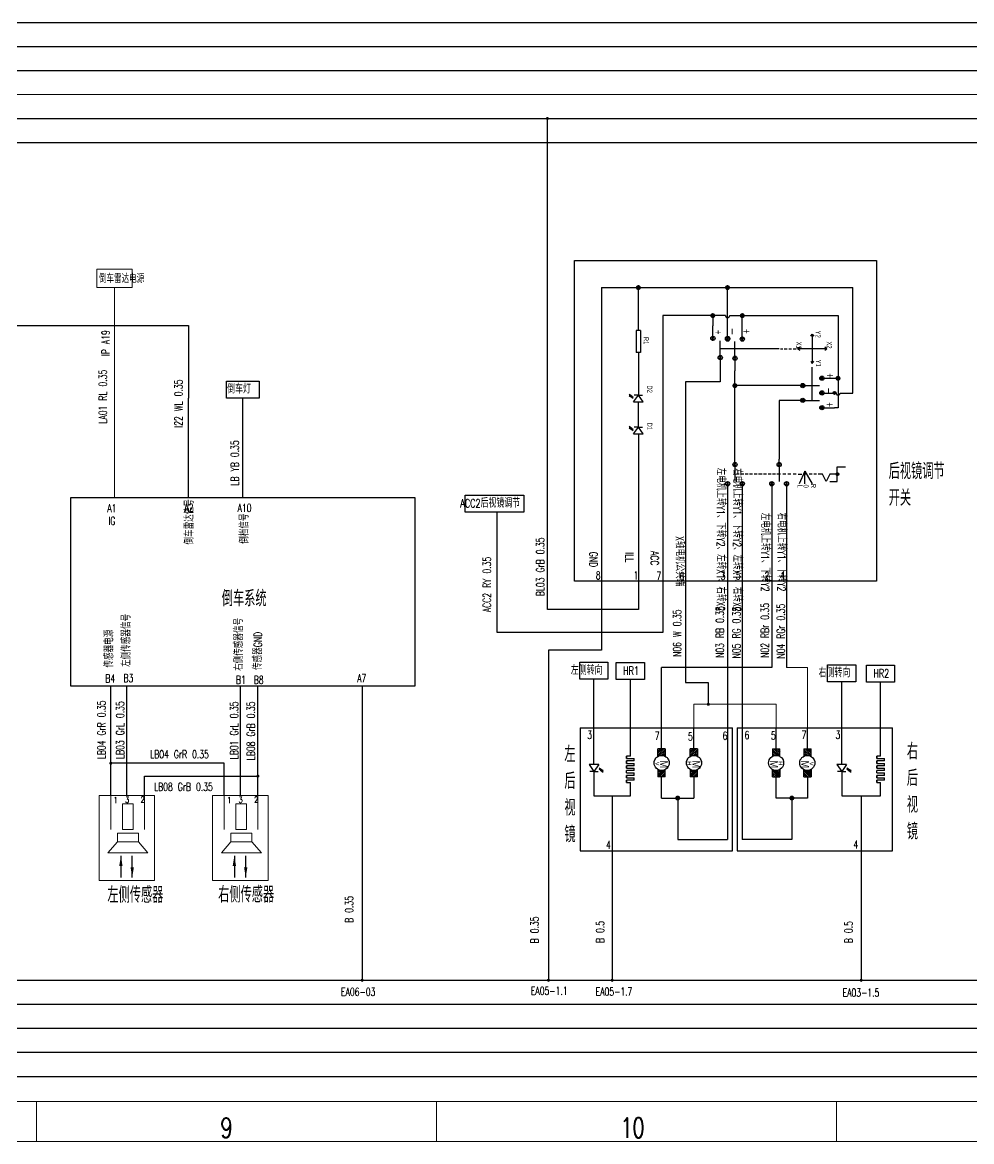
# Model space of a CAD drawing. Header units: millimetres. Extents: x 944 to 3046, y -306 to 288.
# Drawn here: x 1741.1 to 1978.4, y -305.6 to -26 of the extents above; entities that cross this region are included whole.
import ezdxf

# ---------------------------------------------------------------- set-up
doc = ezdxf.new("R2010")
doc.units = ezdxf.units.MM
doc.linetypes.add('DASHED', pattern=[19.05, 12.7, -6.35])
doc.linetypes.add('DASHEDX2', pattern=[38.1, 25.4, -12.7])
for name, color, linetype, lineweight in [('0Filament', 7, 'Continuous', 20), ('IG电', 30, 'Continuous', 20), ('细实线', 7, 'Continuous', 15)]:
    doc.layers.add(name, color=color, linetype=linetype, lineweight=lineweight)
for name, color, linetype in [('310V高压电源', 221, 'Continuous'), ('3DASHED', 3, 'DASHED'), ('ACC电源', 20, 'Continuous'), ('低速CAN低', 21, 'Continuous'), ('地线', 2, 'Continuous'), ('文字层', 7, 'Continuous'), ('电器件', 4, 'Continuous'), ('电池电', 10, 'Continuous')]:
    doc.layers.add(name, color=color, linetype=linetype)
doc.layers.add('低速CAN高', color=7, linetype='Continuous', true_color=0x9c6471)
doc.layers.add('背光电源', color=5, linetype='Continuous', plot=False)
doc.layers.add('高速CAN高', color=23, linetype='Continuous', plot=False)
doc.layers.add('高速CAN低', color=7, linetype='Continuous', true_color=0xffa500, plot=False)
doc.styles.add('HZ', font='txt.shx', dxfattribs={"width": 0.7, "height": 2})
doc.styles.add('HZ-3.0', font='txt.shx', dxfattribs={"width": 0.7, "height": 3.5, "bigfont": 'hztxt.shx'})
doc.styles.add('hztxt', font='txt.shx', dxfattribs={"width": 0.7, "bigfont": 'hztxt.shx'})
doc.styles.get("Standard").update_dxf_attribs({"font": 'arial.ttf'})
doc.dimstyles.new('ISO-25', dxfattribs={"dimtxt": 2.5, "dimasz": 2.5, "dimexe": 1.25, "dimexo": 0.625, "dimtad": 1, "dimtxsty": 'Standard', "dimcen": 2.5, "dimadec": 0, "dimazin": 0, "dimtfac": 1, "dimtmove": 0, "dimatfit": 3, "dimfxl": 1, "dimarcsym": 0})

# ---------------------------------------------------------------- blocks, each defined once
blk = doc.blocks.new('二极管')
at = {"layer": '电器件', "color": 140}
for p, q in [((1033.7, 2002.3), (1033.7, 1985.7)), ((1033.7, 2002.3), (1045.5, 1994)), ((1045.5, 1994), (1045.5, 2001.2)), ((1033.7, 1985.7), (1045.5, 1994)), ((1045.5, 1994), (1045.5, 1986.8))]:
    blk.add_line(p, q, dxfattribs=at)
blk = doc.blocks.new('发光二极管')
at = {"layer": '电器件', "color": 140}
for p, q in [((965.3, 1968.4), (970, 1975.6)), ((969.5, 1970.8), (967.9, 1968.4)), ((970, 1975.6), (969.2, 1975)), ((969.5, 1970.8), (972.7, 1975.6)), ((970, 1975.6), (969.9, 1974.6)), ((972.7, 1975.6), (971.8, 1975)), ((972.7, 1975.6), (972.5, 1974.6))]:
    blk.add_line(p, q, dxfattribs=at)
blk.add_blockref('二极管', (-74, -34.5), dxfattribs=at)

msp = doc.modelspace()

# ---------------------------------------------------------------- hatches: boundary and pattern name
at = {"layer": '0Filament', "ltscale": 0.1}
for points in [[(1871.92, -49.99, 1), (1872.71, -49.99, 1)], [(1912.15, -196.35, 1), (1912.95, -196.35, 1)], [(1762.8, -211.08, 1), (1763.59, -211.08, 1)], [(1799.57, -214.29, 1), (1800.37, -214.29, 1)], [(1825.62, -265.31, 1), (1826.42, -265.31, 1)], [(1872.18, -265.31, 1), (1872.98, -265.31, 1)], [(1888.11, -265.31, 1), (1888.91, -265.31, 1)], [(1950.35, -265.31, 1), (1951.15, -265.31, 1)]]:
    msp.add_hatch(color=0, dxfattribs=at).paths.add_polyline_path(points)

# ---------------------------------------------------------------- linework, layer by layer
for p, q in [((1696.4, -101.73), (1782.63, -101.73)), ((1782.63, -101.73), (1782.63, -119.87)), ((1782.63, -144.72), (1782.63, -119.87)), ((1796.19, -144.72), (1796.19, -119.87)), ((1883.96, -202.26), (1883.96, -190.12)), ((1763.2, -219.12), (1763.2, -191.8)), ((1767.22, -219.12), (1767.22, -191.8)), ((1795.58, -219.12), (1795.58, -191.8)), ((1799.97, -219.12), (1799.97, -191.8)), ((1893.06, -202.26), (1893.06, -190.2)), ((1906.83, -190.9), (1912.55, -190.9)), ((1912.55, -190.9), (1912.55, -196.35)), ((1945.89, -202.26), (1945.89, -190.75)), ((1955.61, -202.26), (1955.61, -190.85)), ((1791.49, -211.08), (1763.2, -211.08)), ((1791.49, -219.12), (1791.49, -211.08)), ((1771.59, -219.12), (1771.59, -214.29)), ((1771.59, -214.29), (1799.97, -214.29))]:
    msp.add_line(p, q)
at = {"color": 0, "lineweight": -3}
for p, q in [((1906.83, -165.63), (1906.83, -190.9)), ((1917.35, -165.63), (1917.35, -202.26)), ((1921.04, -165.63), (1921.04, -202.26)), ((1928.4, -165.63), (1928.4, -187.14)), ((1932.08, -165.63), (1932.08, -187.14)), ((1900.86, -202.26), (1900.86, -187.14)), ((1928.4, -187.14), (1900.86, -187.14))]:
    msp.add_line(p, q, dxfattribs=at)
for points in [[(1792.08, -115.61), (1800.31, -115.61), (1800.31, -119.87), (1792.08, -119.87)], [(1753.23, -144.72), (1839.16, -144.72), (1839.16, -191.8), (1753.23, -191.8)], [(1851.74, -144.11), (1866.45, -144.11), (1866.45, -148.38), (1851.74, -148.38)], [(1880.45, -185.86), (1887.47, -185.86), (1887.47, -190.12), (1880.45, -190.12)], [(1889.55, -185.94), (1896.57, -185.94), (1896.57, -190.2), (1889.55, -190.2)], [(1942.38, -186.49), (1949.41, -186.49), (1949.41, -190.75), (1942.38, -190.75)], [(1952.1, -186.59), (1959.12, -186.59), (1959.12, -190.85), (1952.1, -190.85)]]:
    msp.add_lwpolyline(points, close=True)
at = {"layer": '0Filament', "color": 2}
msp.add_line((953.61, -295.62), (3035.61, -295.62), dxfattribs=at)
at = {"layer": '0Filament'}
for p, q in [((1744.61, -305.62), (1744.61, -295.62)), ((1844.61, -305.62), (1844.61, -295.62)), ((1944.61, -305.62), (1944.61, -295.62))]:
    msp.add_line(p, q, dxfattribs=at)
at = {"layer": '0Filament', "color": 7}
msp.add_line((3045.61, -305.62), (943.61, -305.62), dxfattribs=at)
at = {"layer": '310V高压电源'}
msp.add_line((1026.59, -25.99), (3003.68, -25.99), dxfattribs=at)
at = {"layer": 'ACC电源'}
for p, q in [((1026.59, -37.99), (3003.68, -37.99)), ((1859.73, -178.44), (1859.73, -148.38)), ((1901.18, -165.63), (1901.18, -178.44)), ((1901.18, -178.44), (1859.73, -178.44))]:
    msp.add_line(p, q, dxfattribs=at)
at = {"layer": 'IG电'}
for p, q in [((1026.59, -43.99), (3003.68, -43.99)), ((1764.13, -92.21), (1764.13, -144.72))]:
    msp.add_line(p, q, dxfattribs=at)
msp.add_lwpolyline([(1759.72, -87.65), (1768.55, -87.65), (1768.55, -92.21), (1759.72, -92.21)], close=True, dxfattribs=at)
at = {"layer": '低速CAN低'}
msp.add_line((1015.7, -289.31), (2840.07, -289.31), dxfattribs=at)
at = {"layer": '低速CAN高'}
msp.add_line((1015.7, -283.31), (2840.07, -283.31), dxfattribs=at)
at = {"layer": '地线'}
for p, q in [((1026.59, -55.99), (3003.68, -55.99)), ((1885.86, -165.63), (1885.86, -182.83)), ((1885.86, -182.83), (1872.58, -182.83)), ((1872.58, -182.83), (1872.58, -265.31)), ((1826.02, -191.8), (1826.02, -265.31)), ((1888.51, -233), (1888.51, -265.31)), ((1950.75, -233), (1950.75, -265.31)), ((1015.7, -265.31), (2840.07, -265.31))]:
    msp.add_line(p, q, dxfattribs=at)
at = {"layer": '电器件', "color": 140, "lineweight": -3}
for p, q in [((1885.86, -92.25), (1885.86, -165.63)), ((1885.86, -92.25), (1948.66, -92.25)), ((1895.07, -102.93), (1895.07, -92.25)), ((1917.35, -101.83), (1917.35, -92.25)), ((1948.66, -118.59), (1948.66, -92.25)), ((1913.67, -99.25), (1901.18, -99.25)), ((1901.18, -99.25), (1901.18, -165.63)), ((1913.67, -99.25), (1913.67, -101.83)), ((1916.84, -99.25), (1913.67, -99.25)), ((1916.84, -99.25), (1916.85, -99.29)), ((1916.85, -99.29), (1916.85, -99.34)), ((1916.85, -99.34), (1916.87, -99.38)), ((1916.87, -99.38), (1916.88, -99.43)), ((1916.88, -99.43), (1916.9, -99.47)), ((1916.9, -99.47), (1916.93, -99.51)), ((1916.93, -99.51), (1916.95, -99.55)), ((1916.95, -99.55), (1916.98, -99.58)), ((1916.98, -99.58), (1917.02, -99.62)), ((1917.02, -99.62), (1917.05, -99.65)), ((1917.05, -99.65), (1917.09, -99.67)), ((1917.09, -99.67), (1917.13, -99.69)), ((1917.13, -99.69), (1917.17, -99.71)), ((1917.17, -99.71), (1917.22, -99.73)), ((1917.22, -99.73), (1917.26, -99.74)), ((1917.26, -99.74), (1917.31, -99.75)), ((1917.31, -99.75), (1917.35, -99.75)), ((1917.35, -99.75), (1917.4, -99.75)), ((1917.4, -99.75), (1917.44, -99.75)), ((1917.44, -99.75), (1917.49, -99.74)), ((1917.49, -99.74), (1917.54, -99.73)), ((1917.54, -99.73), (1917.58, -99.71)), ((1917.58, -99.71), (1917.62, -99.69)), ((1917.62, -99.69), (1917.66, -99.67)), ((1917.66, -99.67), (1917.7, -99.64)), ((1917.7, -99.64), (1917.73, -99.61)), ((1917.73, -99.61), (1917.77, -99.58)), ((1917.77, -99.58), (1917.8, -99.54)), ((1917.8, -99.54), (1917.82, -99.51)), ((1917.82, -99.51), (1917.85, -99.46)), ((1917.85, -99.46), (1917.86, -99.42)), ((1917.86, -99.42), (1917.88, -99.38)), ((1917.88, -99.38), (1917.89, -99.33)), ((1917.89, -99.33), (1917.9, -99.29)), ((1917.9, -99.29), (1917.9, -99.25)), ((1917.91, -99.25), (1944.98, -99.25)), ((1921.04, -102.01), (1921.04, -99.25)), ((1944.98, -99.25), (1944.98, -122.27)), ((1895.62, -102.93), (1894.52, -102.93)), ((1894.52, -102.93), (1894.52, -108.46)), ((1895.62, -102.93), (1895.62, -108.46)), ((1913.67, -105.51), (1913.67, -101.83)), ((1917.35, -105.51), (1917.35, -101.83)), ((1917.35, -105.69), (1917.35, -102.01)), ((1921.04, -105.69), (1921.04, -102.01)), ((1915.51, -109.19), (1915.51, -105.51)), ((1919.19, -109.38), (1919.19, -105.69)), ((1938.16, -104.41), (1938.53, -103.85)), ((1938.53, -103.85), (1938.53, -111.22)), ((1938.53, -103.85), (1938.9, -104.41)), ((1895.62, -108.46), (1894.52, -108.46)), ((1895.07, -108.46), (1895.07, -119.1)), ((1930.24, -107.54), (1915.51, -107.54)), ((1930.61, -107.54), (1931.16, -107.54)), ((1931.53, -107.54), (1932.27, -107.54)), ((1932.64, -107.54), (1933.37, -107.54)), ((1933.74, -107.54), (1934.48, -107.54)), ((1935.4, -107.17), (1934.85, -107.54)), ((1942.21, -107.54), (1934.85, -107.54)), ((1934.85, -107.54), (1935.4, -107.9)), ((1942.21, -107.54), (1941.66, -107.17)), ((1941.66, -107.9), (1942.21, -107.54)), ((1915.51, -109.19), (1915.51, -110.25)), ((1915.51, -110.25), (1915.51, -115.76)), ((1915.53, -110.25), (1915.53, -110.25)), ((1919.19, -109.38), (1919.19, -113.06)), ((1938.16, -110.67), (1938.53, -111.22)), ((1938.53, -111.22), (1938.9, -110.67)), ((1919.19, -128.08), (1919.19, -113.06)), ((1938.53, -120.43), (1938.53, -112.14)), ((1915.51, -115.76), (1906.83, -115.76)), ((1906.83, -115.76), (1906.83, -165.63)), ((1933.01, -116.74), (1919.19, -116.74)), ((1936.69, -116.74), (1933.01, -116.74)), ((1936.69, -116.74), (1940.37, -116.74)), ((1940.37, -114.9), (1944.05, -114.9)), ((1944.05, -114.9), (1944.98, -114.9)), ((1940.37, -118.59), (1944.05, -118.59)), ((1940.37, -118.59), (1944.05, -118.59)), ((1944.05, -118.59), (1944.42, -118.59)), ((1944.47, -118.58), (1944.48, -118.63)), ((1944.48, -118.63), (1944.48, -118.68)), ((1944.48, -118.68), (1944.49, -118.72)), ((1944.49, -118.72), (1944.51, -118.76)), ((1944.51, -118.76), (1944.53, -118.81)), ((1944.53, -118.81), (1944.55, -118.85)), ((1944.55, -118.85), (1944.58, -118.89)), ((1944.58, -118.89), (1944.61, -118.92)), ((1944.61, -118.92), (1944.64, -118.95)), ((1944.64, -118.95), (1944.67, -118.98)), ((1944.67, -118.98), (1944.71, -119.01)), ((1944.71, -119.01), (1944.75, -119.03)), ((1944.75, -119.03), (1944.79, -119.05)), ((1944.79, -119.05), (1944.83, -119.07)), ((1944.83, -119.07), (1944.88, -119.08)), ((1944.88, -119.08), (1944.92, -119.09)), ((1944.92, -119.09), (1944.97, -119.1)), ((1944.97, -119.1), (1945.01, -119.1)), ((1945.01, -119.1), (1945.06, -119.09)), ((1945.06, -119.09), (1945.11, -119.09)), ((1945.11, -119.09), (1945.15, -119.07)), ((1945.15, -119.07), (1945.19, -119.06)), ((1945.19, -119.06), (1945.23, -119.04)), ((1945.23, -119.04), (1945.27, -119.02)), ((1945.27, -119.02), (1945.31, -118.99)), ((1945.31, -118.99), (1945.35, -118.96)), ((1945.35, -118.96), (1945.38, -118.93)), ((1945.38, -118.93), (1945.41, -118.89)), ((1945.41, -118.89), (1945.44, -118.85)), ((1945.44, -118.85), (1945.46, -118.81)), ((1945.46, -118.81), (1945.48, -118.77)), ((1945.48, -118.77), (1945.5, -118.73)), ((1945.5, -118.73), (1945.51, -118.68)), ((1945.51, -118.68), (1945.52, -118.64)), ((1945.52, -118.64), (1945.52, -118.59)), ((1945.52, -118.59), (1945.52, -118.59)), ((1945.53, -118.59), (1948.66, -118.59)), ((1895.07, -127.12), (1895.07, -120.8)), ((1933.01, -120.43), (1930.24, -120.43)), ((1930.24, -120.43), (1930.24, -128.08)), ((1936.69, -120.43), (1933.01, -120.43)), ((1936.69, -120.43), (1940.37, -120.43)), ((1940.37, -122.27), (1944.05, -122.27)), ((1944.98, -122.27), (1944.05, -122.27)), ((1919.19, -134.16), (1919.19, -128.08)), ((1930.24, -128.08), (1930.24, -134.16)), ((1919.19, -135.12), (1919.19, -134.16)), ((1930.24, -134.16), (1930.24, -135.12)), ((1919.19, -137.05), (1919.19, -135.12)), ((1930.24, -137.05), (1930.24, -135.12)), ((1919.19, -137.05), (1919.19, -140.73)), ((1920.3, -138.89), (1919.56, -138.89)), ((1921.4, -138.89), (1920.67, -138.89)), ((1922.51, -138.89), (1921.77, -138.89)), ((1923.61, -138.89), (1922.88, -138.89)), ((1924.72, -138.89), (1923.98, -138.89)), ((1926.01, -138.89), (1925.09, -138.89)), ((1927.11, -138.89), (1926.38, -138.89)), ((1928.22, -138.89), (1927.48, -138.89)), ((1929.32, -138.89), (1928.59, -138.89)), ((1930.61, -138.89), (1929.69, -138.89)), ((1930.24, -137.05), (1930.24, -140.73)), ((1931.9, -138.89), (1931.16, -138.89)), ((1933.19, -138.89), (1932.45, -138.89)), ((1934.48, -138.89), (1933.74, -138.89)), ((1935.03, -138.89), (1935.95, -138.89)), ((1936.69, -138.15), (1935.22, -141.28)), ((1937.24, -138.89), (1936.5, -138.89)), ((1936.69, -141.28), (1936.69, -138.15)), ((1936.69, -138.15), (1938.53, -141.28)), ((1938.53, -138.89), (1937.79, -138.89)), ((1939.63, -138.89), (1938.9, -138.89)), ((1941.11, -138.89), (1940, -138.89)), ((1942.03, -140.73), (1941.11, -138.89)), ((1942.95, -138.89), (1942.03, -140.73)), ((1944.79, -138.89), (1942.95, -138.89)), ((1944.79, -140.73), (1944.79, -137.05)), ((1944.79, -137.05), (1946.82, -137.05)), ((1917.35, -140.73), (1917.35, -165.63)), ((1921.04, -140.73), (1921.04, -165.63)), ((1928.4, -140.73), (1928.4, -165.63)), ((1932.08, -140.73), (1932.08, -165.63)), ((1942.95, -140.73), (1944.79, -140.73)), ((1908.93, -207.5), (1908.93, -202.26)), ((1917.35, -202.26), (1917.35, -230.16)), ((1921.04, -202.26), (1921.04, -230.16)), ((1929.52, -207.5), (1929.52, -202.26)), ((1901.78, -207.5), (1899.94, -207.5)), ((1899.94, -209.38), (1899.94, -207.5)), ((1900.12, -207.5), (1899.94, -207.68)), ((1900.57, -207.5), (1899.94, -208.13)), ((1901.02, -207.5), (1899.94, -208.58)), ((1901.47, -207.5), (1899.94, -209.03)), ((1901.78, -207.64), (1900.13, -209.28)), ((1901.78, -208.09), (1900.73, -209.13)), ((1901.78, -208.53), (1901.17, -209.14)), ((1901.78, -208.98), (1901.53, -209.23)), ((1901.78, -207.5), (1901.78, -209.34)), ((1908.19, -207.5), (1908.01, -207.68)), ((1908.64, -207.5), (1908.01, -208.13)), ((1909.09, -207.5), (1908.01, -208.58)), ((1909.54, -207.5), (1908.01, -209.03)), ((1908.01, -209.38), (1908.01, -207.5)), ((1909.85, -207.5), (1908.01, -207.5)), ((1909.85, -207.64), (1908.21, -209.28)), ((1909.85, -208.09), (1908.81, -209.13)), ((1909.85, -208.53), (1909.25, -209.14)), ((1909.85, -208.98), (1909.6, -209.23)), ((1909.85, -207.5), (1909.85, -209.34)), ((1928.6, -207.5), (1928.6, -209.34)), ((1928.6, -207.5), (1930.45, -207.5)), ((1928.6, -207.64), (1930.25, -209.28)), ((1928.6, -208.09), (1929.65, -209.13)), ((1928.6, -208.53), (1929.21, -209.14)), ((1928.6, -208.98), (1928.85, -209.23)), ((1928.92, -207.5), (1930.45, -209.03)), ((1929.36, -207.5), (1930.45, -208.58)), ((1929.81, -207.5), (1930.45, -208.13)), ((1930.26, -207.5), (1930.45, -207.68)), ((1930.45, -209.38), (1930.45, -207.5)), ((1936.41, -207.5), (1938.26, -207.5)), ((1936.41, -207.5), (1936.41, -209.34)), ((1936.41, -207.64), (1938.06, -209.28)), ((1936.41, -208.09), (1937.46, -209.13)), ((1936.41, -208.53), (1937.02, -209.14)), ((1936.41, -208.98), (1936.66, -209.23)), ((1936.72, -207.5), (1938.26, -209.03)), ((1937.17, -207.5), (1938.26, -208.58)), ((1937.62, -207.5), (1938.26, -208.13)), ((1938.07, -207.5), (1938.26, -207.68)), ((1938.26, -209.38), (1938.26, -207.5)), ((1899.94, -212.64), (1899.94, -214.52)), ((1901.59, -212.76), (1899.94, -214.42)), ((1900.23, -212.78), (1899.94, -213.07)), ((1900.58, -212.87), (1899.94, -213.52)), ((1901.01, -212.89), (1899.94, -213.97)), ((1901.78, -214.52), (1899.94, -214.52)), ((1901.78, -213.02), (1900.28, -214.52)), ((1901.78, -213.47), (1900.73, -214.52)), ((1900.86, -219.78), (1900.86, -214.52)), ((1901.78, -213.92), (1901.18, -214.52)), ((1901.78, -214.37), (1901.63, -214.52)), ((1901.78, -214.52), (1901.78, -212.68)), ((1908.01, -212.64), (1908.01, -214.52)), ((1909.66, -212.76), (1908.01, -214.42)), ((1908.31, -212.78), (1908.01, -213.07)), ((1908.66, -212.87), (1908.01, -213.52)), ((1909.09, -212.89), (1908.01, -213.97)), ((1909.85, -214.52), (1908.01, -214.52)), ((1909.85, -213.02), (1908.36, -214.52)), ((1909.85, -213.47), (1908.81, -214.52)), ((1908.93, -214.52), (1908.93, -219.78)), ((1909.85, -213.92), (1909.26, -214.52)), ((1909.85, -214.37), (1909.71, -214.52)), ((1909.85, -214.52), (1909.85, -212.68)), ((1928.6, -214.52), (1928.6, -212.68)), ((1928.6, -213.02), (1930.1, -214.52)), ((1928.6, -213.47), (1929.65, -214.52)), ((1928.6, -213.92), (1929.2, -214.52)), ((1928.6, -214.37), (1928.75, -214.52)), ((1928.6, -214.52), (1930.45, -214.52)), ((1928.79, -212.76), (1930.45, -214.42)), ((1929.37, -212.89), (1930.45, -213.97)), ((1929.52, -219.78), (1929.52, -214.52)), ((1929.8, -212.87), (1930.45, -213.52)), ((1930.15, -212.78), (1930.45, -213.07)), ((1930.45, -212.64), (1930.45, -214.52)), ((1936.41, -214.52), (1936.41, -212.68)), ((1936.41, -213.02), (1937.91, -214.52)), ((1936.41, -213.47), (1937.46, -214.52)), ((1936.41, -213.92), (1937.01, -214.52)), ((1936.41, -214.37), (1936.56, -214.52)), ((1936.41, -214.52), (1938.26, -214.52)), ((1936.6, -212.76), (1938.26, -214.42)), ((1937.18, -212.89), (1938.26, -213.97)), ((1937.33, -214.52), (1937.33, -219.78)), ((1937.61, -212.87), (1938.26, -213.52)), ((1937.96, -212.78), (1938.26, -213.07)), ((1938.26, -212.64), (1938.26, -214.52)), ((1900.86, -219.78), (1908.93, -219.78)), ((1904.89, -219.78), (1904.89, -230.16)), ((1937.33, -219.78), (1929.52, -219.78)), ((1933.43, -219.78), (1933.43, -230.16)), ((1904.89, -230.16), (1917.35, -230.16)), ((1933.43, -230.16), (1921.04, -230.16))]:
    msp.add_line(p, q, dxfattribs=at)
at = {"layer": '电器件', "color": 140}
for p, q in [((1895.07, -128.82), (1895.07, -165.63)), ((1880.5, -202.26), (1880.5, -233)), ((1880.5, -202.26), (1918.58, -202.26)), ((1883.96, -211.42), (1883.96, -202.26)), ((1893.06, -209.31), (1893.06, -202.26)), ((1900.86, -207.5), (1900.86, -202.26)), ((1918.58, -233), (1918.58, -202.26)), ((1919.8, -202.26), (1919.8, -233)), ((1919.8, -202.26), (1958.55, -202.26)), ((1937.33, -207.5), (1937.33, -202.26)), ((1945.89, -211.42), (1945.89, -202.26)), ((1955.61, -209.31), (1955.61, -202.26)), ((1958.55, -233), (1958.55, -202.26)), ((1883.96, -213.13), (1883.96, -219.23)), ((1945.89, -213.13), (1945.89, -219.23)), ((1893.06, -219.23), (1893.06, -215.9)), ((1955.61, -219.23), (1955.61, -215.9)), ((1883.96, -219.23), (1893.06, -219.23)), ((1888.51, -219.23), (1888.51, -233)), ((1945.89, -219.23), (1955.61, -219.23)), ((1950.75, -219.23), (1950.75, -233)), ((1880.5, -233), (1918.58, -233)), ((1919.8, -233), (1958.55, -233))]:
    msp.add_line(p, q, dxfattribs=at)
at = {"layer": '电器件', "color": 140, "lineweight": -2}
for p, q in [((1892.09, -209.31), (1892.09, -209.91)), ((1892.09, -209.91), (1892.09, -209.31)), ((1893.06, -209.31), (1892.09, -209.31)), ((1955.61, -209.31), (1954.64, -209.31)), ((1954.64, -209.31), (1954.64, -209.91)), ((1954.64, -209.91), (1954.64, -209.31)), ((1892.09, -209.91), (1894.02, -209.91)), ((1894.02, -210.51), (1892.09, -210.51)), ((1892.09, -210.51), (1892.09, -211.11)), ((1892.09, -211.11), (1892.09, -210.51)), ((1892.09, -211.11), (1894.02, -211.11)), ((1894.02, -211.71), (1892.09, -211.71)), ((1892.09, -211.71), (1892.09, -212.31)), ((1892.09, -212.31), (1892.09, -211.71)), ((1892.09, -212.31), (1894.02, -212.31)), ((1894.02, -210.51), (1894.02, -209.91)), ((1894.02, -211.71), (1894.02, -211.11)), ((1894.02, -212.91), (1894.02, -212.31)), ((1954.64, -209.91), (1956.57, -209.91)), ((1956.57, -210.51), (1954.64, -210.51)), ((1954.64, -210.51), (1954.64, -211.11)), ((1954.64, -211.11), (1954.64, -210.51)), ((1954.64, -211.11), (1956.57, -211.11)), ((1956.57, -211.71), (1954.64, -211.71)), ((1954.64, -211.71), (1954.64, -212.31)), ((1954.64, -212.31), (1954.64, -211.71)), ((1954.64, -212.31), (1956.57, -212.31)), ((1956.57, -210.51), (1956.57, -209.91)), ((1956.57, -211.71), (1956.57, -211.11)), ((1956.57, -212.91), (1956.57, -212.31)), ((1894.02, -212.91), (1892.09, -212.91)), ((1892.09, -213.51), (1892.09, -212.91)), ((1892.09, -213.51), (1894.02, -213.51)), ((1894.02, -214.11), (1892.09, -214.11)), ((1892.09, -214.11), (1892.09, -214.7)), ((1892.09, -214.7), (1892.09, -214.11)), ((1892.09, -214.7), (1894.02, -214.7)), ((1894.02, -215.3), (1892.09, -215.3)), ((1892.09, -215.3), (1892.09, -215.9)), ((1892.09, -215.9), (1892.09, -215.3)), ((1894.02, -214.11), (1894.02, -213.51)), ((1894.02, -215.3), (1894.02, -214.7)), ((1956.57, -212.91), (1954.64, -212.91)), ((1954.64, -213.51), (1954.64, -212.91)), ((1954.64, -213.51), (1956.57, -213.51)), ((1956.57, -214.11), (1954.64, -214.11)), ((1954.64, -214.11), (1954.64, -214.7)), ((1954.64, -214.7), (1954.64, -214.11)), ((1954.64, -214.7), (1956.57, -214.7)), ((1956.57, -215.3), (1954.64, -215.3)), ((1954.64, -215.3), (1954.64, -215.9)), ((1954.64, -215.9), (1954.64, -215.3)), ((1956.57, -214.11), (1956.57, -213.51)), ((1956.57, -215.3), (1956.57, -214.7)), ((1892.09, -215.9), (1893.06, -215.9)), ((1954.64, -215.9), (1955.61, -215.9))]:
    msp.add_line(p, q, dxfattribs=at)
at = {"layer": '电器件', "color": 140, "linetype": 'DASHEDX2', "lineweight": 15}
for p, q in [((1760.29, -219.12), (1774.14, -219.12)), ((1760.29, -240.38), (1760.29, -219.12)), ((1774.14, -219.12), (1774.14, -240.38)), ((1788.65, -219.12), (1802.51, -219.12)), ((1788.65, -240.38), (1788.65, -219.12)), ((1802.51, -219.12), (1802.51, -240.38)), ((1774.14, -240.38), (1760.29, -240.38)), ((1802.51, -240.38), (1788.65, -240.38))]:
    msp.add_line(p, q, dxfattribs=at)
at = {"layer": '电器件', "color": 140, "lineweight": 15}
for p, q in [((1763.2, -219.12), (1763.2, -227.64)), ((1763.42, -219.12), (1764.79, -219.12)), ((1770.06, -219.12), (1771.42, -219.12)), ((1771.59, -219.12), (1771.59, -227.64)), ((1791.49, -219.12), (1791.49, -227.64)), ((1791.79, -219.12), (1793.15, -219.12)), ((1798.42, -219.12), (1799.79, -219.12)), ((1799.97, -219.12), (1799.97, -227.64)), ((1764.86, -230.69), (1762.48, -233.48)), ((1770.11, -230.69), (1772.48, -233.48)), ((1793.22, -230.69), (1790.84, -233.48)), ((1798.47, -230.69), (1800.85, -233.48)), ((1762.48, -233.48), (1768.15, -233.48)), ((1772.48, -233.48), (1766.82, -233.48)), ((1790.84, -233.48), (1796.51, -233.48)), ((1800.85, -233.48), (1795.18, -233.48))]:
    msp.add_line(p, q, dxfattribs=at)
at = {"layer": '电器件', "color": 140}
msp.add_lwpolyline([(1932.5, -165.63), (1879.1, -165.63), (1879.1, -85.44), (1954.59, -85.44), (1954.59, -165.63), (1932.5, -165.63)], dxfattribs=at)
at = {"layer": '电器件', "color": 140, "lineweight": -3, "const_width": 0.621}
for points in [[(1895.07, -91.94, 1), (1895.07, -92.56, 1)], [(1917.35, -91.94, 1), (1917.35, -92.56, 1)], [(1913.67, -98.94, 1), (1913.67, -99.56, 1)], [(1921.04, -98.94, 1), (1921.04, -99.56, 1)], [(1944.98, -114.59, 1), (1944.98, -115.21, 1)], [(1919.19, -116.43, 1), (1919.19, -117.05, 1)], [(1904.89, -219.47, 1), (1904.89, -220.09, 1)], [(1933.43, -219.47, 1), (1933.43, -220.09, 1)]]:
    msp.add_lwpolyline(points, format="xyb", close=True, dxfattribs=at)
at = {"layer": '电器件', "color": 140, "lineweight": 15}
for points in [[(1766.08, -221.22), (1768.77, -221.22), (1768.77, -227.64), (1766.08, -227.64)], [(1794.44, -221.22), (1797.13, -221.22), (1797.13, -227.64), (1794.44, -227.64)], [(1770.11, -228.54), (1764.86, -228.54), (1764.86, -230.69), (1770.11, -230.69)], [(1798.47, -228.54), (1793.22, -228.54), (1793.22, -230.69), (1798.47, -230.69)]]:
    msp.add_lwpolyline(points, close=True, dxfattribs=at)
at = {"layer": '电器件', "color": 140, "lineweight": -3}
for centre in [(1900.89, -211.01), (1908.97, -211.01), (1929.49, -211.01), (1937.29, -211.01)]:
    msp.add_circle(centre, 1.89, dxfattribs=at)
for centre, radius, start, end in [((1913.67, -104.96), 0.276, 90, 270), ((1913.67, -104.96), 0.276, 270, 90), ((1917.35, -104.96), 0.276, 90, 270), ((1917.35, -105.14), 0.276, 90, 270), ((1917.35, -104.96), 0.276, 270, 90), ((1917.35, -105.14), 0.276, 270, 90), ((1921.04, -105.14), 0.276, 90, 270), ((1921.04, -105.14), 0.276, 270, 90), ((1915.51, -109.75), 0.276, 90, 270), ((1915.51, -109.75), 0.276, 270, 90), ((1919.19, -109.93), 0.276, 90, 270), ((1919.19, -109.93), 0.276, 270, 90), ((1940.92, -114.9), 0.276, 90, 270), ((1940.92, -114.9), 0.276, 270, 90), ((1936.14, -116.74), 0.276, 90, 270), ((1936.14, -116.74), 0.276, 270, 90), ((1936.14, -120.43), 0.276, 90, 270), ((1936.14, -120.43), 0.276, 270, 90), ((1940.92, -118.59), 0.276, 90, 270), ((1940.92, -118.59), 0.276, 90, 270), ((1940.92, -118.59), 0.276, 270, 90), ((1940.92, -118.59), 0.276, 270, 90), ((1944.05, -118.59), 0.184, 90, 270), ((1944.05, -118.59), 0.184, 270, 90), ((1940.92, -122.27), 0.276, 90, 270), ((1940.92, -122.27), 0.276, 270, 90), ((1919.19, -136.49), 0.276, 90, 270), ((1919.19, -136.49), 0.276, 270, 90), ((1930.24, -136.49), 0.276, 90, 270), ((1930.24, -136.49), 0.276, 270, 90), ((1944.79, -138.89), 0.184, 90, 270), ((1944.79, -138.89), 0.184, 270, 90), ((1917.35, -141.28), 0.276, 90, 270), ((1917.35, -141.28), 0.276, 270, 90), ((1921.04, -141.28), 0.276, 90, 270), ((1921.04, -141.28), 0.276, 270, 90), ((1928.4, -141.28), 0.276, 90, 270), ((1928.4, -141.28), 0.276, 270, 90), ((1932.08, -141.28), 0.276, 90, 270), ((1932.08, -141.28), 0.276, 270, 90)]:
    msp.add_arc(centre, radius, start, end, dxfattribs=at)
for centre, major_axis, ratio in [((1913.69, -104.93), (0.532, 0), 0.999664), ((1917.37, -104.93), (0.532, 0), 0.999664), ((1917.37, -105.12), (0.532, 0), 0.999664), ((1921.06, -105.12), (0.532, 0), 0.999664), ((1915.53, -109.72), (0.532, 0), 0.999667), ((1919.22, -109.91), (0.532, 0), 0.999667), ((1940.95, -114.88), (0.532, 0), 0.999664), ((1936.16, -116.72), (0.532, 0), 0.99966), ((1936.16, -120.41), (0.532, 0), 0.99966), ((1940.95, -118.57), (0.532, 0), 0.999664), ((1940.95, -118.57), (0.532, 0), 0.999664), ((1944.08, -118.57), (0.347, 0), 0.999703), ((1944.08, -118.57), (0.347, 0), 0.999703), ((1944.08, -118.57), (0.347, 0), 0.999703), ((1940.95, -122.25), (0.532, 0), 0.999664), ((1919.22, -136.47), (0.532, 0), 0.999667), ((1930.26, -136.47), (0.532, 0), 0.999664), ((1944.82, -138.87), (0.347, 0), 0.999703), ((1917.37, -141.26), (0.532, 0), 0.999664), ((1921.06, -141.26), (0.532, 0), 0.999664), ((1928.42, -141.26), (0.532, 0), 0.999667), ((1932.1, -141.26), (0.532, 0), 0.999667)]:
    msp.add_ellipse(centre, major_axis=major_axis, ratio=ratio, dxfattribs=at)
at = {"layer": '电池电'}
msp.add_line((1026.59, -31.99), (3003.68, -31.99), dxfattribs=at)
at = {"layer": '细实线'}
for p, q in [((1937.33, -187.14), (1932.08, -187.14)), ((1937.33, -202.26), (1937.33, -187.14)), ((1908.93, -202.26), (1908.93, -196.35)), ((1908.93, -196.35), (1929.52, -196.35)), ((1929.52, -196.35), (1929.52, -202.26))]:
    msp.add_line(p, q, dxfattribs=at)
at = {"layer": '背光电源'}
for p, q in [((1026.59, -49.99), (3003.68, -49.99)), ((1872.32, -172.66), (1872.32, -49.99)), ((1895.07, -165.63), (1895.07, -172.66)), ((1895.07, -172.66), (1872.32, -172.66))]:
    msp.add_line(p, q, dxfattribs=at)
at = {"layer": '高速CAN低'}
msp.add_line((1015.7, -277.31), (2840.07, -277.31), dxfattribs=at)
at = {"layer": '高速CAN高'}
msp.add_line((1015.7, -271.31), (2840.07, -271.31), dxfattribs=at)

# ---------------------------------------------------------------- block references
at = {"layer": '电器件', "color": 140, "xscale": 0.144, "yscale": 0.144, "zscale": 0.144}
for p, rotation in [((2177.23, -259), 89.99999999999999), ((2177.23, -267.02), 89.99999999999999), ((1601.8, -73.22), 270), ((1663.73, -73.22), 270)]:
    msp.add_blockref('发光二极管', p, dxfattribs=dict(at, rotation=rotation))

# ---------------------------------------------------------------- texts
at = {"ltscale": 2, "char_height": 2.1, "attachment_point": 3, "style": 'hztxt'}
for s, insert, width in [(' 倒车灯', (1798.22, -116.58), 12.6965), ('ACC2后视镜调节', (1865.54, -145.08), 14.2068)]:
    msp.add_mtext(s, dxfattribs=dict(at, insert=insert, width=width))
at = {"layer": '0Filament', "style": 'HZ', "width": 0.7}
for s, p in [('9', (1790.6, -304.64)), ('10', (1890.6, -304.64))]:
    msp.add_text(s, height=5, dxfattribs=at).set_placement(p)
at = {"layer": '3DASHED', "char_height": 2, "attachment_point": 1, "rotation": 90, "style": 'HZ-3.0'}
for s, insert in [('IP A19', (1760.91, -109.37)), ('LA01 RL 0.35', (1760.18, -126.24)), ('I22 WL 0.35', (1779.11, -127.26)), ('LB YB 0.35', (1793.18, -141.73)), ('BL03 GrB 0.35', (1869.55, -169.36)), ('ACC2 RY 0.35', (1856.21, -173.34)), ('N06 W 0.35', (1903.74, -184.53)), ('N03 RB 0.35', (1914.47, -184.78)), ('N05 RG 0.35', (1918.58, -184.89)), ('N02 RBr 0.35', (1925.7, -184.77)), ('N04 RGr 0.35', (1929.68, -184.95)), ('LB04 GrR 0.35', (1759.87, -210.09)), ('LB03 GrL 0.35', (1764.52, -210.04)), ('LB01 GrL 0.35', (1793.02, -210.1)), ('LB08 GrB 0.35', (1797.22, -210.35)), ('B 0.35', (1821.76, -250.97)), (' B 0.35', (1868.14, -257.33)), (' B 0.5', (1884.51, -257.25)), (' B 0.5', (1946.62, -257.29))]:
    msp.add_mtext(s, dxfattribs=dict(at, insert=insert))
at = {"layer": '3DASHED', "char_height": 2, "attachment_point": 1, "style": 'HZ-3.0'}
for s, insert in [('LB04 GrR 0.35', (1773.03, -207.85)), ('LB08 GrB 0.35', (1774.01, -215.98)), ('EA06-03', (1820.74, -267.2)), ('EA05-1.1', (1868.19, -266.93)), ('EA05-1.7', (1884.39, -267.15)), ('EA03-1.5', (1946.12, -267.4))]:
    msp.add_mtext(s, dxfattribs=dict(at, insert=insert))
at = {"layer": 'IG电', "insert": (1760.21, -89.06), "char_height": 2, "attachment_point": 1, "style": 'HZ-3.0'}
msp.add_mtext('倒车雷达电源', dxfattribs=at)
at = {"layer": '文字层', "char_height": 4, "style": 'HZ-3.0'}
for s, insert, width, attachment_point in [('\\P后视镜调节\\P开关', (1957.63, -146.79), 16.4639, 7), ('倒车系统', (1790.94, -167.91), 24.3074, 1), ('左\\P后\\P视\\P镜', (1876.57, -230.85), 13.133, 7), ('右\\P\\pt0,4;后\\P\\ptz;视\\P镜', (1962.17, -230.13), 22.3975, 7), ('左侧传感器', (1762.34, -241.97), 24.3074, 1), ('右侧传感器', (1790.03, -241.88), 24.3074, 1)]:
    msp.add_mtext(s, dxfattribs=dict(at, insert=insert, width=width, attachment_point=attachment_point))
at = {"layer": '文字层', "lineweight": -3, "char_height": 2, "width": 3.7602, "attachment_point": 1, "style": 'HZ-3.0'}
for s, insert in [('A1', (1762.32, -146.39)), ('A2', (1781.59, -146.25)), ('A10', (1794.87, -146.3)), ('B4', (1761.81, -188.9)), ('B3', (1766.36, -188.82)), ('B1', (1794.49, -189.25)), ('B8', (1798.93, -189.26)), ('A7', (1824.78, -188.84))]:
    msp.add_mtext(s, dxfattribs=dict(at, insert=insert))
at = {"layer": '文字层', "char_height": 2, "width": 15.2806, "attachment_point": 1, "rotation": 90, "line_spacing_factor": 0.75, "style": 'HZ-3.0'}
for s, insert in [('倒车雷达信号', (1781.87, -156.44)), ('倒档信号', (1795.6, -156.23)), ('左侧传感器信号', (1766.1, -187.01)), ('右侧传感器信号', (1794.23, -188)), ('传感器电源', (1761.81, -187.17)), ('传感器GND', (1798.96, -187.78))]:
    msp.add_mtext(s, dxfattribs=dict(at, insert=insert))
at = {"layer": '文字层', "insert": (1762.59, -149.55), "char_height": 2, "width": 15.2806, "attachment_point": 1, "line_spacing_factor": 0.75, "style": 'HZ-3.0'}
msp.add_mtext('IG', dxfattribs=at)
at = {"layer": '文字层', "ltscale": 2, "char_height": 2.1, "width": 12.6965, "attachment_point": 3, "style": 'hztxt'}
for s, insert in [('左侧转向', (1886.12, -186.84)), ('HR1', (1895.22, -186.92)), ('右侧转向', (1948.05, -187.47)), ('HR2', (1957.77, -187.56))]:
    msp.add_mtext(s, dxfattribs=dict(at, insert=insert))
at = {"layer": '电器件', "color": 140, "lineweight": -3}
for s, height, width, p in [('+', 2.03, 0.709091, (1914.02, -102.79)), ('_', 2.58, 0.65, (1919.13, -102.56)), ('+', 2.03, 0.709091, (1921.07, -102.58)), ('+', 2.03, 0.709091, (1941.99, -113.64)), ('_', 2.03, 0.709091, (1943.09, -117.43)), ('+', 2.03, 0.709091, (1941.89, -120.93)), ('V', 1, 0.8, (1899.33, -210.73)), ('M', 2, 0.8, (1900.45, -210.41)), ('H', 1, 0.8, (1907.29, -210.6)), ('M', 2, 0.8, (1908.53, -210.41)), ('M', 2, 0.8, (1927.93, -210.41)), ('H', 1, 0.8, (1930.17, -210.6)), ('M', 2, 0.8, (1935.74, -210.41)), ('V', 1, 0.8, (1937.86, -210.73))]:
    msp.add_text(s, height=height, rotation=270, dxfattribs=dict(at, width=width)).set_placement(p)
at = {"layer": '电器件', "color": 140, "lineweight": -3, "ltscale": 0.25, "width": 0.65}
for s, height, p in [('Y2', 1.269, (1939.37, -103.02)), ('R1', 1.269, (1896.38, -104.59)), ('X1', 1.269, (1934.58, -105.77)), ('X2', 1.269, (1942.17, -105.72)), ('Y1', 1.269, (1939.45, -110.27)), ('D2', 1.269, (1897.3, -116.7)), ('D1', 1.269, (1897.29, -125.97)), ('L', 1.27, (1934.86, -141.46)), ('0', 1.27, (1936.34, -141.46)), ('R', 1.27, (1938.18, -141.28))]:
    msp.add_text(s, height=height, rotation=270, dxfattribs=at).set_placement(p)
at = {"layer": '电器件', "color": 140, "lineweight": -3, "style": 'HZ-3.0', "width": 0.7}
for s, p in [('左电机上转Y1、下转Y2、左转X1、右转X2', (1914.67, -137.27)), ('右电机上转Y1、下转Y2、左转X1、右转X2', (1918.77, -137.37)), ('左电机上转Y1、下转Y2', (1925.75, -148.52)), ('右电机上转Y1、下转Y2', (1929.85, -148.46)), ('X轴电机公共端', (1904.43, -154.36)), ('GND', (1882.84, -158.25)), ('ILL', (1891.85, -158.39)), ('ACC', (1898.15, -158.06))]:
    msp.add_text(s, height=2, rotation=270, dxfattribs=at).set_placement(p)
at = {"layer": '电器件', "color": 140, "lineweight": -3, "style": 'HZ', "width": 0.67}
for s, p in [('8', (1884.44, -165.14)), ('1', (1893.9, -165.16)), ('7', (1899.59, -165.25)), ('6', (1905.37, -165.33)), ('3', (1915.67, -165.25)), ('5', (1919.44, -165.18)), ('2', (1926.61, -165.24)), ('4', (1930.56, -165.2))]:
    msp.add_text(s, height=2, dxfattribs=at).set_placement(p)
at = {"layer": '电器件', "color": 140, "style": 'HZ', "width": 0.67}
for s, p in [('1', (1763.91, -221.04)), ('3', (1766.78, -220.96)), ('2', (1770.67, -220.93)), ('1', (1792.27, -221.04)), ('3', (1795.15, -220.96)), ('2', (1799.03, -220.93))]:
    msp.add_text(s, height=1.5, dxfattribs=at).set_placement(p)
at = {"layer": '电器件', "color": 140, "char_height": 2, "attachment_point": 1, "style": 'HZ-3.0'}
for s, insert in [('3', (1882.28, -203)), ('7', (1899.15, -203.23)), ('5', (1907.47, -203.38)), ('6', (1916.12, -203.21)), ('6', (1921.61, -203.06)), ('5', (1928.22, -203.14)), ('7', (1935.87, -203.02)), ('3', (1944.34, -202.97)), ('4', (1886.97, -230.44)), ('4', (1948.83, -230.35))]:
    msp.add_mtext(s, dxfattribs=dict(at, insert=insert))

# ---------------------------------------------------------------- leaders
at = {"layer": '电器件', "color": 140, "lineweight": 15}
for points in [[(1765.72, -234.22), (1765.72, -239.61)], [(1768.55, -239.61), (1768.55, -234.22)], [(1794.08, -234.22), (1794.08, -239.61)], [(1796.92, -239.61), (1796.92, -234.22)]]:
    msp.add_leader(points, dimstyle='ISO-25', override={"dimgap": 0.625, "dimtad": 0}, dxfattribs=at)

doc.saveas('drawing.dxf')
